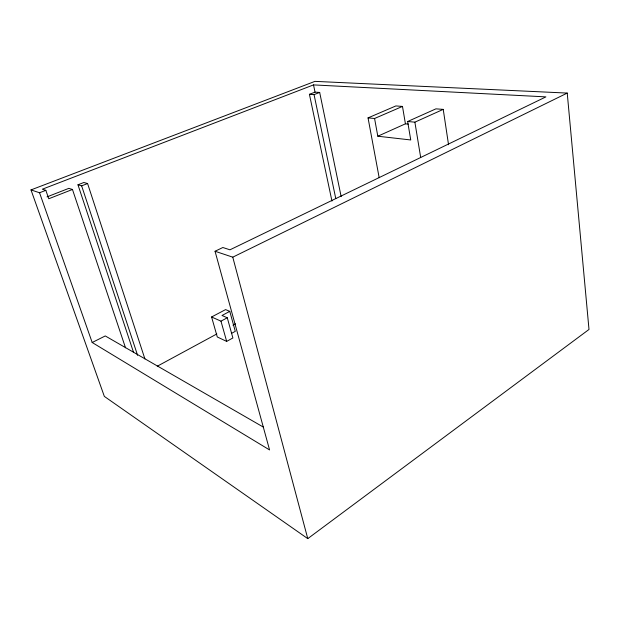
<?xml version="1.0" encoding="UTF-8"?>
<svg xmlns="http://www.w3.org/2000/svg" width="620" height="620" viewBox="0 0 620 620"><rect width="100%" height="100%" fill="white"/><g stroke="black" fill="none" stroke-linecap="round" stroke-linejoin="round"><path stroke-width="0.93" d="M307.768 538.633L589 329.46L567.23 93.078L314.968 81.367L31 189.906L104.338 396.397L307.768 538.633L232.771 257.168L215.047 251.255L269.576 449.942L92.186 342.504L39.548 192.758L31 189.906M229.78 311.364L225.595 309.597L211.583 316.983L217.287 336.97L226.664 341.395L232.888 337.97L227.284 317.773L222.006 315.487L229.78 311.364L235.282 331.336L231.446 333.428M157.255 366.234L216.814 333.963M232.988 325.206L235.538 323.826M211.583 316.983L220.968 321.152L227.284 317.773M92.186 342.504L105.26 335.939L263.469 427.164M232.771 257.168L567.23 93.078M215.047 251.255L222.851 247.512L229.974 249.813L545.918 96.875L313.519 84.901L42.338 189.201L45.834 190.332L48.771 198.764L72.463 189.464L125.519 347.812M379.176 177.715L368.04 117.893L374.573 118.49L377.812 136.214L410.75 139.965L407.65 121.505L414.881 122.163L443.23 109.383L448.547 144.755M377.812 136.214L405.426 123.83L408.278 124.093M407.65 121.505L435.93 108.849L443.23 109.383M374.573 118.49L402.481 106.415L405.426 123.83M368.04 117.893L395.878 105.935L402.481 106.415M133.432 352.036L77.965 184.791L81.646 185.861L87.583 183.528L144.902 358.91M331.948 201.066L309.419 94.325L314.053 94.627L319.68 92.427L341.155 196.618M47.011 196.889L68.82 188.364L72.463 189.464M77.965 184.791L83.863 182.489L87.583 183.528M309.419 94.325L315.03 92.14L319.68 92.427M39.548 192.758L45.834 190.332M81.646 185.861L137.594 355.338M220.968 321.152L226.664 341.395M313.519 84.901L315.03 92.14M314.053 94.627L335.776 198.571M414.881 122.163L420.686 157.465"/></g></svg>
